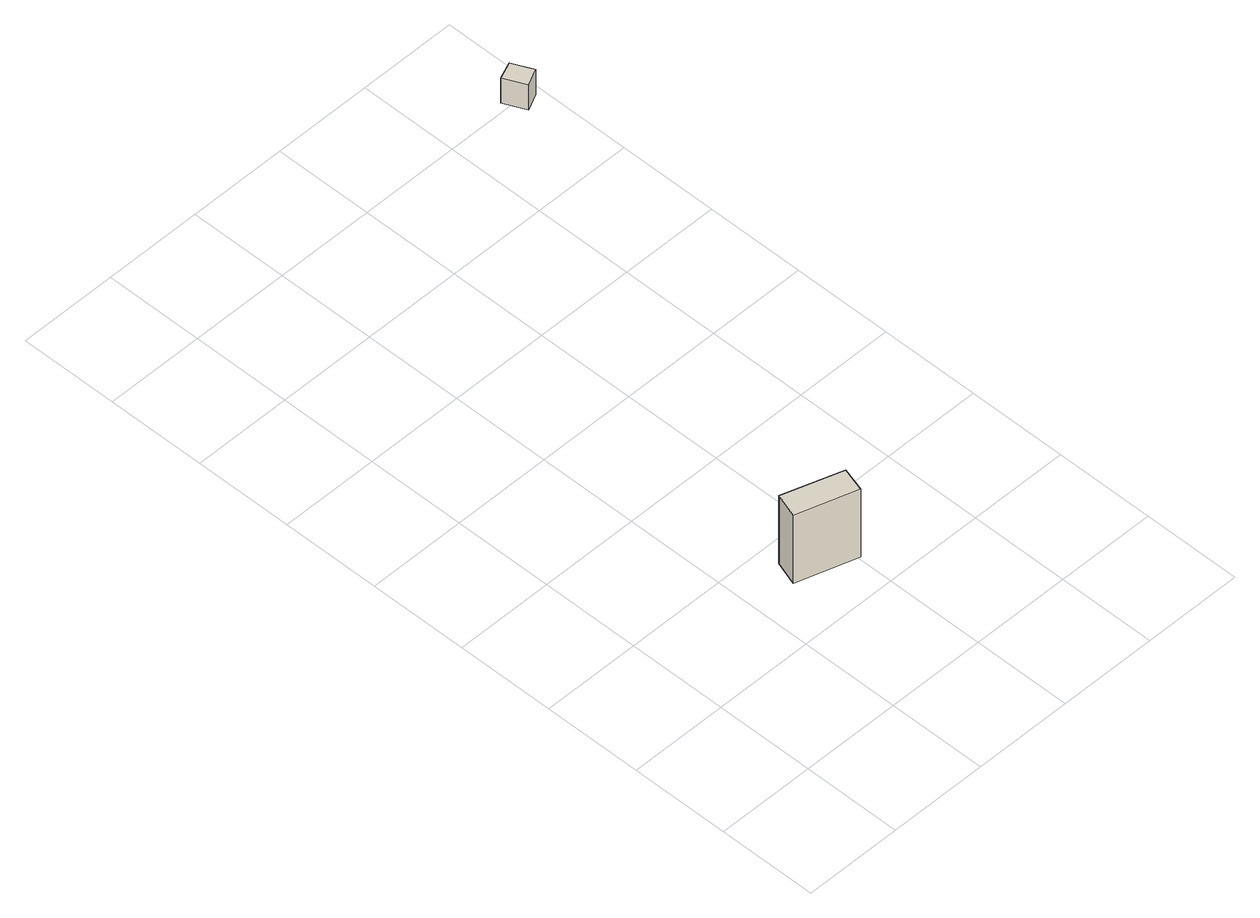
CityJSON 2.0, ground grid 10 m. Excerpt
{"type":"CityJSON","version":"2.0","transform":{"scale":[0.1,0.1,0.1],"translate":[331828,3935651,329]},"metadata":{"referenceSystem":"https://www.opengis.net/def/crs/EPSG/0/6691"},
"CityObjects":{
"building1":{"type":"Building","attributes":{"measuredHeight":9.8,"BuildingIDAttribute.prefecture":"14","BuildingIDAttribute.city":"14151","BuildingDetailAttribute.surveyYear":2015},"geometry":[{"type":"Solid","lod":"1","boundaries":[[[[0,1,2,3]],[[2,4,5,3]],[[1,6,4,2]],[[0,7,6,1]],[[3,5,7,0]],[[4,6,7,5]]]]}]},
"building2":{"type":"Building","attributes":{"BuildingIDAttribute.prefecture":"14","BuildingIDAttribute.city":"14151","BuildingDetailAttribute.surveyYear":2015},"geometry":[{"type":"Solid","lod":"1","boundaries":[[[[8,9,10,11]],[[10,12,13,11]],[[9,14,12,10]],[[8,15,14,9]],[[11,13,15,8]],[[12,14,15,13]]]]}]}
},
"vertices":[
[69,7,198],[9,26,198],[17,50,198],[76,31,198],[17,50,279],[76,31,279],[9,26,279],[69,7,279],
[393,694,3],[376,686,3],[366,708,3],[383,715,3],[366,708,33],[383,715,33],[376,686,33],[393,694,33]
]}
